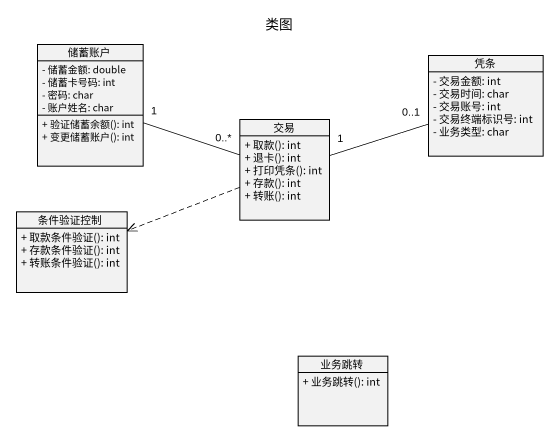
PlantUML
@startuml
title 类图
hide circle
hide empty members
skinparam classAttributeIconSize 0
class 储蓄账户 {
  - 储蓄金额: double
  - 储蓄卡号码: int
  - 密码: char
  - 账户姓名: char
  + 验证储蓄余额(): int
  + 变更储蓄账户(): int
}
class 凭条 {
  - 交易金额: int
  - 交易时间: char
  - 交易账号: int
  - 交易终端标识号: int
  - 业务类型: char
}
class 交易 {
  + 取款(): int
  + 退卡(): int
  + 打印凭条(): int
  + 存款(): int
  + 转账(): int
}
class 条件验证控制 {
  + 取款条件验证(): int
  + 存款条件验证(): int
  + 转账条件验证(): int
}
class 业务跳转 {
  + 业务跳转(): int
}
储蓄账户 "1" -right- "0..*" 交易
交易 "1" -right- "0..1" 凭条
交易 .left.> 条件验证控制
@enduml
